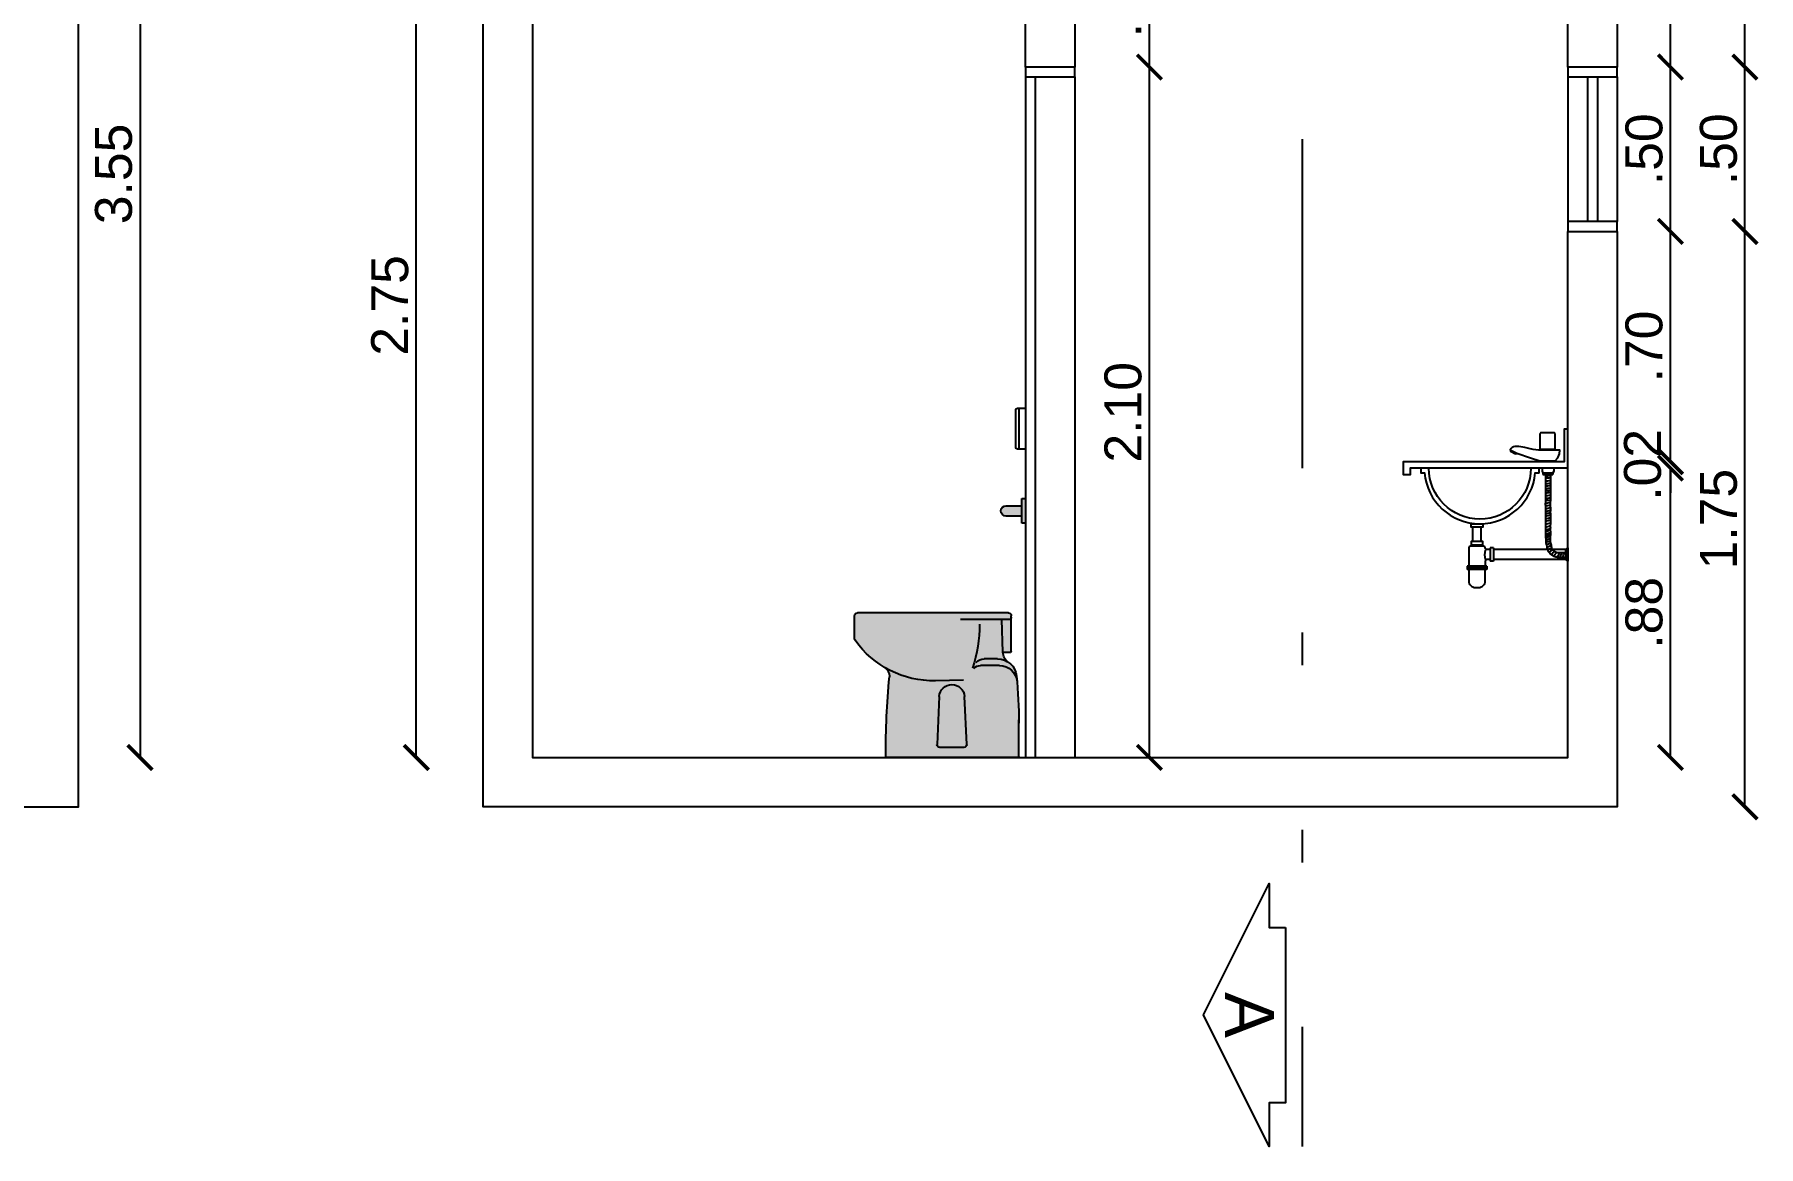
# Model space of a CAD drawing. Extents: x 3377 to 3790, y 1673 to 1846.
# Drawn here: x 3562.81 to 3568.05, y 1696.93 to 1700.31 of the extents above; entities that cross this region are included whole.
import ezdxf

# ---------------------------------------------------------------- set-up
doc = ezdxf.new("R2010")
doc.units = 0
doc.header["$LTSCALE"] = 2
doc.header["$PDMODE"] = 32
doc.linetypes.add('CONTINU', pattern=[0])
doc.linetypes.add('DIVIDE', pattern=[1.25, 0.5, -0.25, 0, -0.25, 0, -0.25])
for name, color, linetype in [('A-PARED', 4, 'Continuous'), ('AI-Equip san', 1, 'Continuous'), ('ARQ-COTAS', 250, 'Continuous'), ('Hach', 8, 'Continuous'), ('LCL-LINHACORTE', 3, 'DIVIDE')]:
    doc.layers.add(name, color=color, linetype=linetype)
doc.layers.add('AI-Hatch equip san', color=255, linetype='Continuous', lineweight=0)
doc.styles.add('Annotative', font='arial.ttf')
doc.styles.add('ROMANS', font='arial.ttf')
doc.dimstyles.new('1-75', dxfattribs={"dimscale": 0.75, "dimtxt": 0.15, "dimasz": 0.1, "dimexe": 0.05, "dimexo": 0.1, "dimgap": 0.03, "dimtad": 1, "dimzin": 5, "dimdsep": 46, "dimtxsty": 'ROMANS', "dimblk": 'ARCHTICK', "dimcen": 0, "dimse1": 1, "dimse2": 1, "dimclrd": 1, "dimclre": 256, "dimclrt": 2, "dimadec": 0, "dimazin": 0, "dimtfac": 1, "dimtofl": 0, "dimtmove": 2, "dimatfit": 3, "dimldrblk": 'ARCHTICK', "dimfxl": 0.04, "dimtolj": 1, "dimtzin": 1, "dimarcsym": 0})

# ---------------------------------------------------------------- blocks, each defined once
blk = doc.blocks.new('A$C59615442')
at = {"color": 1}
blk.add_line((0.15, 2.07), (0.15, 0), dxfattribs=at)
at = {"layer": 'A-PARED', "color": 2}
for points in [[(0, 2.1), (0, 2.07), (0.15, 2.07), (0.15, 2.1)], [(0, 2.07), (0, 0)], [(0.03, 2.07), (0.03, 0)]]:
    blk.add_lwpolyline(points, dxfattribs=at)
blk = doc.blocks.new('A$C2e56613c')
blk.add_blockref('A$C59615442', (0, 0))
blk = doc.blocks.new('BACIA CONVENCIONAL LINHA CONFORTO P51-LATERAL')
at = {"layer": 'AI-Hatch equip san', "ltscale": 3}
h = blk.add_hatch(color=256, dxfattribs=at)
h.paths.add_polyline_path([(0.495, 0.3565, 0.148019), (0.4966, 0.3613), (0.4966, 0.4313, 0.414272), (0.4879, 0.44), (0.0285, 0.4399, 0.414156), (0.0198, 0.4312), (0.0198, 0.4263, 0.413227), (0.0268, 0.4194), (0.0486, 0.4194), (0.045, 0.3203, -0.235697), (0.0282, 0.2895, -0.154852), (0.062, 0.3, 0.386916), (0.0035, 0.2474, 0.002522), (0.002, 0.2309, -0.391207), (0.0554, 0.2799), (0.1138, 0.2798, -0.000709), (0.1138, 0.2798), (0.0554, 0.2799, 0.391207), (0.002, 0.2309, 0.019175), (-0.0035, 0.1047), (-0.0035, 0.0035, 0.414183), (0, 0), (0.3983, 0, 0.413365), (0.4018, 0.0035, 0.024645), (0.3906, 0.2448, -0.290887), (0.4054, 0.274, -0.139522), (0.2507, 0.2333, 0.248556)])
h.paths.add_polyline_path([(0.239, 0.1855), (0.2457, 0.0393, -0.414218), (0.237, 0.0305), (0.1638, 0.0305, -0.414218), (0.155, 0.0393), (0.1618, 0.1855, -0.934151)], flags=16)
h.paths.add_polyline_path([(0.0486, 0.4194), (0.0268, 0.4194, -0.413227), (0.0198, 0.4263), (0.0198, 0.3227, 0.412596), (0.0233, 0.3193), (0.0449, 0.3193, 0.006701), (0.045, 0.3203)], flags=17)
blk.add_hatch(color=256, dxfattribs=at).paths.add_polyline_path([(0.155, 0.0393, 0.414218), (0.1638, 0.0305), (0.237, 0.0305, 0.414218), (0.2457, 0.0393), (0.239, 0.1855, 0.934151), (0.1618, 0.1855)])
at = {"linetype": 'CONTINU'}
for p, q in [((0.0198, 0.3228), (0.0198, 0.4312)), ((0.0285, 0.4399), (0.4879, 0.44)), ((0.4966, 0.3613), (0.4966, 0.4313)), ((0.0268, 0.4194), (0.1739, 0.4194)), ((0.045, 0.3203), (0.0486, 0.4194)), ((0.0233, 0.3193), (0.0449, 0.3193)), ((0.0554, 0.2799), (0.1138, 0.2798)), ((0.062, 0.3), (0.1021, 0.2998)), ((0.1648, 0.2351), (0.2507, 0.2333)), ((0.155, 0.0393), (0.1618, 0.1855)), ((0.239, 0.1855), (0.2457, 0.0393)), ((-0.0035, 0.0035), (-0.0035, 0.115)), ((0, 0), (0.3983, 0)), ((0.1638, 0.0305), (0.237, 0.0305))]:
    blk.add_line(p, q, dxfattribs=at)
for centre, radius, start, end in [((0.0285, 0.4312), 0.00872, 90.0113, 180), ((0.0268, 0.4263), 0.00698, 179.9977, 270), ((0.4879, 0.4313), 0.00872, 359.9999, 90.0113), ((0.5437, 0.4055), 0.4274, 180.0357, 198.2356), ((0.0233, 0.3228), 0.00349, 179.6833, 270), ((0.0058, 0.3217), 0.0393, 304.3832, 357.927), ((0.2566, 0.5255), 0.2922, 268.8362, 324.6695), ((0.4879, 0.3615), 0.00872, 324.6678, 358.3468), ((0.0553, 0.2265), 0.0534, 89.8365, 175.2991), ((0.0616, 0.2416), 0.0584, 89.6663, 174.2754), ((0.1019, 0.266), 0.0338, 43.7988, 89.6726), ((0.1137, 0.2536), 0.0262, 39.6668, 89.9178), ((0.4209, 0.2477), 0.0305, 118.8536, 185.362), ((1.6442, 0.0959), 1.6477, 174.7215, 179.6936), ((0.2004, 0.1829), 0.0387, 3.8998, 176.1002), ((-2.0505, 0.0105), 2.4523, 359.8368, 5.4855), ((0, 0.0035), 0.00349, 180.006, 270), ((0.1638, 0.0393), 0.00872, 179.9991, 270), ((0.237, 0.0393), 0.00872, 270, 0.0008), ((0.3983, 0.0035), 0.00349, 270.0051, 359.8389)]:
    blk.add_arc(centre, radius, start, end, dxfattribs=at)
blk = doc.blocks.new('VÁLVULA MONTANA LAT')
for p, q in [((0.0244, 0.0621), (0, 0.0621)), ((0, 0.0621), (0, -0.0621)), ((0.0194, -0.0621), (0.0194, 0.0621)), ((0.0294, -0.0571), (0.0294, 0.0571)), ((0, -0.0621), (0.0244, -0.0621))]:
    blk.add_line(p, q)
for centre, start, end in [((0.0244, 0.0571), 0, 90), ((0.0244, -0.0571), 270, 0)]:
    blk.add_arc(centre, 0.005, start, end)
blk = doc.blocks.new('BARRA DE APOIO LAVATÓRIO LATERAL')
at = {"layer": 'AI-Hatch equip san', "ltscale": 3}
h = blk.add_hatch(color=256, dxfattribs=at)
h.paths.add_polyline_path([(-0.0112, -0.0159), (-0.0112, 0.0159), (-0.0591, 0.0159, 1), (-0.0591, -0.0159)])
h.paths.add_polyline_path([(-0.0112, -0.037), (-0.0109, -0.0373), (0, -0.0373), (0, 0.0373), (-0.0109, 0.0373), (-0.0112, 0.0371)])
blk.add_lwpolyline([(-0.0112, -0.0159), (-0.0591, -0.0159, -1), (-0.0591, 0.0159), (-0.0112, 0.0159)], format="xyb")
for points in [[(-0.0112, 0.0371), (-0.0109, 0.0373)], [(-0.0112, -0.037), (-0.0112, 0.0371)], [(-0.0109, 0.0373), (0, 0.0373), (0, -0.0373), (-0.0109, -0.0373)], [(-0.0109, -0.0373), (-0.0112, -0.037)]]:
    blk.add_lwpolyline(points)
blk = doc.blocks.new('A$C5259d5ab')
at = {"color": 1}
for points in [[(0, 0.47), (0, 0.03)], [(0.15, 0.47), (0.15, 0.03)]]:
    blk.add_lwpolyline(points, dxfattribs=at)
at = {"layer": 'A-PARED', "color": 2}
for points in [[(0, 0.5), (0, 0.47), (0.15, 0.47), (0.15, 0.5)], [(0.06, 0.47), (0.06, 0.03)], [(0.09, 0.47), (0.09, 0.03)], [(0.15, 0), (0.15, 0.03), (0, 0.03), (0, 0)]]:
    blk.add_lwpolyline(points, dxfattribs=at)
blk = doc.blocks.new('_ARCHTICK')
at = {"color": 0, "linetype": 'ByBlock', "const_width": 0.15}
blk.add_lwpolyline([(-0.5, -0.5), (0.5, 0.5)], dxfattribs=at)
blk = doc.blocks.new('*D823')
at = {"layer": 'ARQ-COTAS', "color": 1, "lineweight": -2, "transparency": 16777216}
blk.add_line((3563.1268, 1701.6627), (3563.1268, 1698.1127), dxfattribs=at)
at = {"layer": 'Defpoints', "color": 0, "transparency": 16777216}
for p in [(3562.7894, 1701.6627), (3562.7894, 1698.1127), (3563.1268, 1698.1127)]:
    blk.add_point(p, dxfattribs=at)
at = {"layer": 'ARQ-COTAS', "color": 1, "lineweight": -2, "transparency": 16777216, "xscale": 0.07500000000000001, "yscale": 0.07500000000000001, "zscale": 0.07500000000000001}
for p, rotation in [((3563.1268, 1701.6627), 90), ((3563.1268, 1698.1127), 270)]:
    blk.add_blockref('_ARCHTICK', p, dxfattribs=dict(at, rotation=rotation))
at = {"layer": 'ARQ-COTAS', "color": 2, "transparency": 16777216, "insert": (3563.0468, 1699.8877), "char_height": 0.1125, "attachment_point": 5, "rotation": 90, "style": 'ROMANS'}
blk.add_mtext('\\A1;3.55', dxfattribs=at)
blk = doc.blocks.new('*D824')
at = {"layer": 'ARQ-COTAS', "color": 1, "lineweight": -2, "transparency": 16777216}
blk.add_line((3567.7839, 1698.1127), (3567.7839, 1698.9927), dxfattribs=at)
at = {"layer": 'Defpoints', "color": 0, "transparency": 16777216}
for p in [(3567.4715, 1698.9927), (3567.7839, 1698.9927), (3567.4715, 1698.1127)]:
    blk.add_point(p, dxfattribs=at)
at = {"layer": 'ARQ-COTAS', "color": 1, "lineweight": -2, "transparency": 16777216, "xscale": 0.07500000000000001, "yscale": 0.07500000000000001, "zscale": 0.07500000000000001}
for p, rotation in [((3567.7839, 1698.9927), 90), ((3567.7839, 1698.1127), 270)]:
    blk.add_blockref('_ARCHTICK', p, dxfattribs=dict(at, rotation=rotation))
at = {"layer": 'ARQ-COTAS', "color": 2, "transparency": 16777216, "insert": (3567.7039, 1698.5527), "char_height": 0.1125, "attachment_point": 5, "rotation": 90, "style": 'ROMANS'}
blk.add_mtext('\\A1;.88', dxfattribs=at)
blk = doc.blocks.new('*D825')
at = {"layer": 'ARQ-COTAS', "color": 1, "lineweight": -2, "transparency": 16777216}
for p, q in [((3567.7839, 1699.0127), (3567.7839, 1699.0877)), ((3567.7839, 1698.9927), (3567.7839, 1698.9177))]:
    blk.add_line(p, q, dxfattribs=at)
at = {"layer": 'Defpoints', "color": 0, "transparency": 16777216}
for p in [(3567.4615, 1699.0127), (3567.4715, 1698.9927), (3567.7839, 1699.0127)]:
    blk.add_point(p, dxfattribs=at)
at = {"layer": 'ARQ-COTAS', "color": 1, "lineweight": -2, "transparency": 16777216, "xscale": 0.07500000000000001, "yscale": 0.07500000000000001, "zscale": 0.07500000000000001}
for p, rotation in [((3567.7839, 1699.0127), 270), ((3567.7839, 1698.9927), 90)]:
    blk.add_blockref('_ARCHTICK', p, dxfattribs=dict(at, rotation=rotation))
at = {"layer": 'ARQ-COTAS', "color": 2, "transparency": 16777216, "insert": (3567.6995, 1699.0027), "char_height": 0.1125, "attachment_point": 5, "rotation": 90, "style": 'ROMANS'}
blk.add_mtext('\\A1;.02', dxfattribs=at)
blk = doc.blocks.new('*D826')
at = {"layer": 'ARQ-COTAS', "color": 1, "lineweight": -2, "transparency": 16777216}
blk.add_line((3567.7839, 1699.0127), (3567.7839, 1699.7127), dxfattribs=at)
at = {"layer": 'Defpoints', "color": 0, "transparency": 16777216}
for p in [(3567.6215, 1699.7127), (3567.7839, 1699.7127), (3567.4615, 1699.0127)]:
    blk.add_point(p, dxfattribs=at)
at = {"layer": 'ARQ-COTAS', "color": 1, "lineweight": -2, "transparency": 16777216, "xscale": 0.07500000000000001, "yscale": 0.07500000000000001, "zscale": 0.07500000000000001}
for p, rotation in [((3567.7839, 1699.7127), 90), ((3567.7839, 1699.0127), 270)]:
    blk.add_blockref('_ARCHTICK', p, dxfattribs=dict(at, rotation=rotation))
at = {"layer": 'ARQ-COTAS', "color": 2, "transparency": 16777216, "insert": (3567.7039, 1699.3627), "char_height": 0.1125, "attachment_point": 5, "rotation": 90, "style": 'ROMANS'}
blk.add_mtext('\\A1;.70', dxfattribs=at)
blk = doc.blocks.new('*D827')
at = {"layer": 'ARQ-COTAS', "color": 1, "lineweight": -2, "transparency": 16777216}
blk.add_line((3567.7839, 1699.7127), (3567.7839, 1700.2127), dxfattribs=at)
at = {"layer": 'Defpoints', "color": 0, "transparency": 16777216}
for p in [(3567.6215, 1700.2127), (3567.7839, 1700.2127), (3567.6215, 1699.7127)]:
    blk.add_point(p, dxfattribs=at)
at = {"layer": 'ARQ-COTAS', "color": 1, "lineweight": -2, "transparency": 16777216, "xscale": 0.07500000000000001, "yscale": 0.07500000000000001, "zscale": 0.07500000000000001}
for p, rotation in [((3567.7839, 1700.2127), 90), ((3567.7839, 1699.7127), 270)]:
    blk.add_blockref('_ARCHTICK', p, dxfattribs=dict(at, rotation=rotation))
at = {"layer": 'ARQ-COTAS', "color": 2, "transparency": 16777216, "insert": (3567.7039, 1699.9627), "char_height": 0.1125, "attachment_point": 5, "rotation": 90, "style": 'ROMANS'}
blk.add_mtext('\\A1;.50', dxfattribs=at)
blk = doc.blocks.new('*D828')
at = {"layer": 'ARQ-COTAS', "color": 1, "lineweight": -2, "transparency": 16777216}
blk.add_line((3567.7839, 1700.2127), (3567.7839, 1700.8627), dxfattribs=at)
at = {"layer": 'Defpoints', "color": 0, "transparency": 16777216}
for p in [(3567.4715, 1700.8627), (3567.7839, 1700.8627), (3567.6215, 1700.2127)]:
    blk.add_point(p, dxfattribs=at)
at = {"layer": 'ARQ-COTAS', "color": 1, "lineweight": -2, "transparency": 16777216, "xscale": 0.07500000000000001, "yscale": 0.07500000000000001, "zscale": 0.07500000000000001}
for p, rotation in [((3567.7839, 1700.8627), 90), ((3567.7839, 1700.2127), 270)]:
    blk.add_blockref('_ARCHTICK', p, dxfattribs=dict(at, rotation=rotation))
at = {"layer": 'ARQ-COTAS', "color": 2, "transparency": 16777216, "insert": (3567.7039, 1700.5377), "char_height": 0.1125, "attachment_point": 5, "rotation": 90, "style": 'ROMANS'}
blk.add_mtext('\\A1;.65', dxfattribs=at)
blk = doc.blocks.new('*D831')
at = {"layer": 'ARQ-COTAS', "color": 1, "lineweight": -2, "transparency": 16777216}
blk.add_line((3568.0104, 1697.9627), (3568.0104, 1699.7127), dxfattribs=at)
at = {"layer": 'Defpoints', "color": 0, "transparency": 16777216}
for p in [(3567.6215, 1699.7127), (3568.0104, 1699.7127), (3567.6215, 1697.9627)]:
    blk.add_point(p, dxfattribs=at)
at = {"layer": 'ARQ-COTAS', "color": 1, "lineweight": -2, "transparency": 16777216, "xscale": 0.07500000000000001, "yscale": 0.07500000000000001, "zscale": 0.07500000000000001}
for p, rotation in [((3568.0104, 1699.7127), 90), ((3568.0104, 1697.9627), 270)]:
    blk.add_blockref('_ARCHTICK', p, dxfattribs=dict(at, rotation=rotation))
at = {"layer": 'ARQ-COTAS', "color": 2, "transparency": 16777216, "insert": (3567.9304, 1698.8377), "char_height": 0.1125, "attachment_point": 5, "rotation": 90, "style": 'ROMANS'}
blk.add_mtext('\\A1;1.75', dxfattribs=at)
blk = doc.blocks.new('*D832')
at = {"layer": 'ARQ-COTAS', "color": 1, "lineweight": -2, "transparency": 16777216}
blk.add_line((3568.0104, 1699.7127), (3568.0104, 1700.2127), dxfattribs=at)
at = {"layer": 'Defpoints', "color": 0, "transparency": 16777216}
for p in [(3567.6215, 1700.2127), (3568.0104, 1700.2127), (3567.6215, 1699.7127)]:
    blk.add_point(p, dxfattribs=at)
at = {"layer": 'ARQ-COTAS', "color": 1, "lineweight": -2, "transparency": 16777216, "xscale": 0.07500000000000001, "yscale": 0.07500000000000001, "zscale": 0.07500000000000001}
for p, rotation in [((3568.0104, 1700.2127), 90), ((3568.0104, 1699.7127), 270)]:
    blk.add_blockref('_ARCHTICK', p, dxfattribs=dict(at, rotation=rotation))
at = {"layer": 'ARQ-COTAS', "color": 2, "transparency": 16777216, "insert": (3567.9304, 1699.9627), "char_height": 0.1125, "attachment_point": 5, "rotation": 90, "style": 'ROMANS'}
blk.add_mtext('\\A1;.50', dxfattribs=at)
blk = doc.blocks.new('*D833')
at = {"layer": 'ARQ-COTAS', "color": 1, "lineweight": -2, "transparency": 16777216}
blk.add_line((3568.0104, 1700.2127), (3568.0104, 1701.6627), dxfattribs=at)
at = {"layer": 'Defpoints', "color": 0, "transparency": 16777216}
for p in [(3567.6215, 1701.6627), (3568.0104, 1701.6627), (3567.6215, 1700.2127)]:
    blk.add_point(p, dxfattribs=at)
at = {"layer": 'ARQ-COTAS', "color": 1, "lineweight": -2, "transparency": 16777216, "xscale": 0.07500000000000001, "yscale": 0.07500000000000001, "zscale": 0.07500000000000001}
for p, rotation in [((3568.0104, 1701.6627), 90), ((3568.0104, 1700.2127), 270)]:
    blk.add_blockref('_ARCHTICK', p, dxfattribs=dict(at, rotation=rotation))
at = {"layer": 'ARQ-COTAS', "color": 2, "transparency": 16777216, "insert": (3567.9304, 1700.9377), "char_height": 0.1125, "attachment_point": 5, "rotation": 90, "style": 'ROMANS'}
blk.add_mtext('\\A1;1.45', dxfattribs=at)
blk = doc.blocks.new('*D834')
at = {"layer": 'ARQ-COTAS', "color": 1, "lineweight": -2, "transparency": 16777216}
blk.add_line((3566.1984, 1698.1127), (3566.1984, 1700.2127), dxfattribs=at)
at = {"layer": 'Defpoints', "color": 0, "transparency": 16777216}
for p in [(3565.9712, 1700.2127), (3566.1984, 1700.2127), (3565.9712, 1698.1127)]:
    blk.add_point(p, dxfattribs=at)
at = {"layer": 'ARQ-COTAS', "color": 1, "lineweight": -2, "transparency": 16777216, "xscale": 0.07500000000000001, "yscale": 0.07500000000000001, "zscale": 0.07500000000000001}
for p, rotation in [((3566.1984, 1700.2127), 90), ((3566.1984, 1698.1127), 270)]:
    blk.add_blockref('_ARCHTICK', p, dxfattribs=dict(at, rotation=rotation))
at = {"layer": 'ARQ-COTAS', "color": 2, "transparency": 16777216, "insert": (3566.1185, 1699.1627), "char_height": 0.1125, "attachment_point": 5, "rotation": 90, "style": 'ROMANS'}
blk.add_mtext('\\A1;2.10', dxfattribs=at)
blk = doc.blocks.new('*D835')
at = {"layer": 'ARQ-COTAS', "color": 1, "lineweight": -2, "transparency": 16777216}
blk.add_line((3566.1984, 1700.2127), (3566.1984, 1700.6127), dxfattribs=at)
at = {"layer": 'Defpoints', "color": 0, "transparency": 16777216}
for p in [(3566.1984, 1700.6127), (3566.1984, 1700.6127), (3565.9712, 1700.2127)]:
    blk.add_point(p, dxfattribs=at)
at = {"layer": 'ARQ-COTAS', "color": 1, "lineweight": -2, "transparency": 16777216, "xscale": 0.07500000000000001, "yscale": 0.07500000000000001, "zscale": 0.07500000000000001}
for p, rotation in [((3566.1984, 1700.6127), 90), ((3566.1984, 1700.2127), 270)]:
    blk.add_blockref('_ARCHTICK', p, dxfattribs=dict(at, rotation=rotation))
at = {"layer": 'ARQ-COTAS', "color": 2, "transparency": 16777216, "insert": (3566.1185, 1700.4127), "char_height": 0.1125, "attachment_point": 5, "rotation": 90, "style": 'ROMANS'}
blk.add_mtext('\\A1;.40', dxfattribs=at)
blk = doc.blocks.new('*D839')
at = {"layer": 'ARQ-COTAS', "color": 1, "lineweight": -2, "transparency": 16777216}
blk.add_line((3563.9673, 1698.1127), (3563.9673, 1700.8627), dxfattribs=at)
at = {"layer": 'Defpoints', "color": 0, "transparency": 16777216}
for p in [(3563.9673, 1700.8627), (3564.3213, 1700.8627), (3564.3213, 1698.1127)]:
    blk.add_point(p, dxfattribs=at)
at = {"layer": 'ARQ-COTAS', "color": 1, "lineweight": -2, "transparency": 16777216, "xscale": 0.07500000000000001, "yscale": 0.07500000000000001, "zscale": 0.07500000000000001}
for p, rotation in [((3563.9673, 1700.8627), 90), ((3563.9673, 1698.1127), 270)]:
    blk.add_blockref('_ARCHTICK', p, dxfattribs=dict(at, rotation=rotation))
at = {"layer": 'ARQ-COTAS', "color": 2, "transparency": 16777216, "insert": (3563.8873, 1699.4877), "char_height": 0.1125, "attachment_point": 5, "rotation": 90, "style": 'ROMANS'}
blk.add_mtext('\\A1;2.75', dxfattribs=at)

msp = doc.modelspace()

# ---------------------------------------------------------------- linework, layer by layer
at = {"layer": 'A-PARED'}
msp.add_lwpolyline([(3555.4894, 1698.1127), (3553.5394, 1698.1127), (3553.5394, 1697.9627), (3562.9394, 1697.9627), (3562.9394, 1701.6627), (3562.7894, 1701.6627), (3562.7894, 1701.0127), (3553.6894, 1701.0127), (3553.6894, 1701.6627), (3553.5394, 1701.6627), (3553.5394, 1700.2127), (3553.6894, 1700.2127), (3553.6894, 1700.8627), (3555.4894, 1700.8627)], dxfattribs=at)
msp.add_lwpolyline([(3567.6215, 1699.7127), (3567.6215, 1697.9627), (3564.1714, 1697.9627), (3564.1714, 1701.6627), (3564.3213, 1701.6627), (3564.3213, 1701.0127), (3564.8213, 1701.0127), (3564.8213, 1701.1127), (3564.9213, 1701.1127), (3564.9213, 1701.0127), (3567.4715, 1701.0127), (3567.4715, 1701.6627), (3567.6215, 1701.6627), (3567.6215, 1700.2127), (3567.4715, 1700.2127), (3567.4715, 1700.8627), (3565.9712, 1700.8627), (3565.9712, 1700.2127), (3565.8214, 1700.2127), (3565.8214, 1700.8627), (3564.3213, 1700.8627), (3564.3213, 1698.1127), (3567.4715, 1698.1127), (3567.4715, 1699.7127)], close=True, dxfattribs=at)
at = {"layer": 'Hach'}
for p, q in [((3567.3878, 1699.0497), (3567.3878, 1699.0983)), ((3567.4313, 1699.1002), (3567.3903, 1699.1002)), ((3567.4328, 1699.0497), (3567.4328, 1699.0983)), ((3567.3159, 1699.0368), (3567.2968, 1699.0465)), ((3567.2968, 1699.0465), (3567.297, 1699.043)), ((3567.3124, 1699.0352), (3567.297, 1699.043)), ((3567.3159, 1699.0368), (3567.3124, 1699.0352)), ((3567.4328, 1699.0497), (3567.3878, 1699.0497)), ((3567.3908, 1699.0497), (3567.3908, 1699.0477)), ((3567.4298, 1699.0497), (3567.4298, 1699.0477)), ((3567.393, 1699.0127), (3567.393, 1699.0147)), ((3567.3932, 1698.9927), (3567.3932, 1698.9837)), ((3567.3932, 1698.9837), (3567.3956, 1698.9787)), ((3567.3956, 1698.9787), (3567.3956, 1698.9737)), ((3567.3956, 1698.9787), (3567.4264, 1698.9787)), ((3567.4288, 1698.9837), (3567.4264, 1698.9787)), ((3567.4264, 1698.9787), (3567.4264, 1698.9737)), ((3567.4288, 1698.9927), (3567.4288, 1698.9837)), ((3567.4296, 1699.0127), (3567.4296, 1699.0147)), ((3567.3956, 1698.9737), (3567.4264, 1698.9737)), ((3567.1827, 1698.77), (3567.1827, 1698.8137)), ((3567.2077, 1698.77), (3567.2077, 1698.8137)), ((3567.1802, 1698.76), (3567.1802, 1698.755)), ((3567.2103, 1698.76), (3567.2103, 1698.755)), ((3567.2353, 1698.7149), (3567.2253, 1698.7149)), ((3567.2353, 1698.7499), (3567.2353, 1698.7099)), ((3567.2453, 1698.7499), (3567.2353, 1698.7499)), ((3567.2453, 1698.7499), (3567.2453, 1698.7099)), ((3567.4643, 1698.7449), (3567.2453, 1698.7449)), ((3567.4643, 1698.7149), (3567.2453, 1698.7149)), ((3567.4643, 1698.7445), (3567.4715, 1698.7499)), ((3567.4643, 1698.7445), (3567.4643, 1698.7153)), ((3567.4643, 1698.7153), (3567.4715, 1698.7098)), ((3567.4715, 1698.7499), (3567.4715, 1698.7098)), ((3567.2253, 1698.6949), (3567.1652, 1698.6949)), ((3567.1652, 1698.6949), (3567.1652, 1698.6849)), ((3567.2253, 1698.6899), (3567.1652, 1698.6899)), ((3567.2253, 1698.6849), (3567.1652, 1698.6849)), ((3567.2203, 1698.7099), (3567.2203, 1698.6949)), ((3567.2253, 1698.6949), (3567.2253, 1698.6849)), ((3567.2453, 1698.7099), (3567.2353, 1698.7099))]:
    msp.add_line(p, q, dxfattribs=at)
for points in [[(3567.4715, 1698.9927), (3566.9915, 1698.9927), (3566.9915, 1698.9727), (3566.9715, 1698.9727), (3566.9715, 1699.0127), (3567.4615, 1699.0127), (3567.4615, 1699.1127), (3567.4715, 1699.1127)], [(3567.4031, 1698.9737), (3567.4032, 1698.9732), (3567.4033, 1698.972), (3567.4034, 1698.9709), (3567.4035, 1698.8963), (3567.4035, 1698.8952), (3567.4035, 1698.8943), (3567.4034, 1698.8934), (3567.4034, 1698.8925), (3567.4033, 1698.8916), (3567.4033, 1698.8908), (3567.4033, 1698.89), (3567.4032, 1698.8892), (3567.4032, 1698.8883), (3567.4032, 1698.8874), (3567.4031, 1698.8864), (3567.4031, 1698.8855), (3567.4031, 1698.8845), (3567.4031, 1698.8835), (3567.4031, 1698.8824), (3567.4031, 1698.8814), (3567.4031, 1698.8803), (3567.4032, 1698.8792), (3567.4032, 1698.8782), (3567.4032, 1698.8771), (3567.4033, 1698.876), (3567.4033, 1698.875), (3567.4034, 1698.8739), (3567.4035, 1698.8728), (3567.4035, 1698.8717), (3567.4036, 1698.8707), (3567.4037, 1698.8695), (3567.4037, 1698.8684), (3567.4037, 1698.8673), (3567.4037, 1698.8661), (3567.4036, 1698.865), (3567.4036, 1698.8639), (3567.4035, 1698.8629), (3567.4034, 1698.862), (3567.4033, 1698.8611), (3567.4032, 1698.8602), (3567.4032, 1698.8594), (3567.4032, 1698.8587), (3567.4032, 1698.8579), (3567.4032, 1698.857), (3567.4033, 1698.8562), (3567.4034, 1698.8552), (3567.4035, 1698.8543), (3567.4036, 1698.8533), (3567.4037, 1698.8523), (3567.4038, 1698.8513), (3567.4039, 1698.8504), (3567.4039, 1698.8494), (3567.404, 1698.8485), (3567.404, 1698.8475), (3567.404, 1698.8466), (3567.404, 1698.8457), (3567.404, 1698.8447), (3567.4039, 1698.8437), (3567.4039, 1698.8427), (3567.4039, 1698.8417), (3567.4038, 1698.8406), (3567.4038, 1698.8396), (3567.4037, 1698.8385), (3567.4037, 1698.8375), (3567.4037, 1698.8366), (3567.4037, 1698.8357), (3567.4037, 1698.8348), (3567.4037, 1698.834), (3567.4037, 1698.8331), (3567.4038, 1698.8323), (3567.4038, 1698.8313), (3567.4038, 1698.8304), (3567.4038, 1698.8293), (3567.4038, 1698.8282), (3567.4037, 1698.827), (3567.4037, 1698.8257), (3567.4036, 1698.8245), (3567.4035, 1698.8232), (3567.4034, 1698.822), (3567.4034, 1698.8207), (3567.4033, 1698.8196), (3567.4033, 1698.8185), (3567.4032, 1698.8175), (3567.4032, 1698.8165), (3567.4033, 1698.8156), (3567.4033, 1698.8147), (3567.4033, 1698.8137), (3567.4033, 1698.8128), (3567.4033, 1698.8118), (3567.4034, 1698.8108), (3567.4033, 1698.8098), (3567.4033, 1698.8088), (3567.4033, 1698.8078), (3567.4033, 1698.8069), (3567.4033, 1698.806), (3567.4032, 1698.8051), (3567.4032, 1698.8042), (3567.4033, 1698.8034), (3567.4033, 1698.8025), (3567.4034, 1698.8016), (3567.4034, 1698.8007), (3567.4035, 1698.7997), (3567.4036, 1698.7987), (3567.4036, 1698.7976), (3567.4037, 1698.7965), (3567.4037, 1698.7953), (3567.4037, 1698.7941), (3567.4036, 1698.793), (3567.4036, 1698.7919), (3567.4035, 1698.7909), (3567.4035, 1698.7899), (3567.4035, 1698.7889), (3567.4035, 1698.788), (3567.4035, 1698.7871), (3567.4035, 1698.7861), (3567.4036, 1698.7851), (3567.4037, 1698.7841), (3567.4038, 1698.7829), (3567.404, 1698.7818), (3567.4041, 1698.7806), (3567.4042, 1698.7794), (3567.4042, 1698.7782), (3567.4042, 1698.7776)], [(3567.418, 1698.9737), (3567.4182, 1698.9724), (3567.4183, 1698.9716), (3567.4184, 1698.9709), (3567.4185, 1698.8967), (3567.4185, 1698.896), (3567.4185, 1698.8954), (3567.4185, 1698.8948), (3567.4185, 1698.8941), (3567.4184, 1698.8934), (3567.4184, 1698.8926), (3567.4183, 1698.8918), (3567.4183, 1698.8909), (3567.4182, 1698.8899), (3567.4182, 1698.889), (3567.4182, 1698.8879), (3567.4181, 1698.8869), (3567.4181, 1698.8859), (3567.4181, 1698.8848), (3567.4181, 1698.8837), (3567.4181, 1698.8825), (3567.4181, 1698.8814), (3567.4182, 1698.8802), (3567.4182, 1698.879), (3567.4182, 1698.8779), (3567.4183, 1698.8767), (3567.4183, 1698.8755), (3567.4184, 1698.8744), (3567.4184, 1698.8732), (3567.4185, 1698.8721), (3567.4186, 1698.8711), (3567.4186, 1698.8701), (3567.4187, 1698.8692), (3567.4187, 1698.8683), (3567.4187, 1698.8675), (3567.4187, 1698.8668), (3567.4187, 1698.866), (3567.4186, 1698.8652), (3567.4185, 1698.8643), (3567.4184, 1698.8634), (3567.4184, 1698.8624), (3567.4183, 1698.8613), (3567.4182, 1698.8601), (3567.4182, 1698.8589), (3567.4182, 1698.8576), (3567.4183, 1698.8564), (3567.4184, 1698.8552), (3567.4185, 1698.8541), (3567.4186, 1698.853), (3567.4187, 1698.852), (3567.4188, 1698.8511), (3567.4189, 1698.8503), (3567.4189, 1698.8496), (3567.419, 1698.8489), (3567.419, 1698.8482), (3567.419, 1698.8475), (3567.419, 1698.8468), (3567.419, 1698.8461), (3567.419, 1698.8453), (3567.419, 1698.8444), (3567.4189, 1698.8434), (3567.4189, 1698.8424), (3567.4188, 1698.8414), (3567.4188, 1698.8403), (3567.4188, 1698.8392), (3567.4187, 1698.838), (3567.4187, 1698.8369), (3567.4187, 1698.8358), (3567.4187, 1698.8348), (3567.4187, 1698.8338), (3567.4188, 1698.8329), (3567.4188, 1698.8321), (3567.4188, 1698.8313), (3567.4188, 1698.8305), (3567.4188, 1698.8296), (3567.4188, 1698.8288), (3567.4187, 1698.8278), (3567.4187, 1698.8267), (3567.4186, 1698.8255), (3567.4185, 1698.8242), (3567.4185, 1698.823), (3567.4184, 1698.8217), (3567.4183, 1698.8204), (3567.4183, 1698.8191), (3567.4183, 1698.8178), (3567.4183, 1698.8167), (3567.4183, 1698.8156), (3567.4183, 1698.8145), (3567.4183, 1698.8136), (3567.4183, 1698.8127), (3567.4184, 1698.8118), (3567.4184, 1698.811), (3567.4184, 1698.8102), (3567.4183, 1698.8093), (3567.4183, 1698.8084), (3567.4183, 1698.8074), (3567.4183, 1698.8064), (3567.4183, 1698.8053), (3567.4183, 1698.8042), (3567.4183, 1698.8031), (3567.4183, 1698.802), (3567.4184, 1698.8009), (3567.4185, 1698.7999), (3567.4185, 1698.7989), (3567.4186, 1698.798), (3567.4187, 1698.7971), (3567.4187, 1698.7963), (3567.4187, 1698.7955), (3567.4187, 1698.7947), (3567.4187, 1698.7938), (3567.4186, 1698.7928), (3567.4186, 1698.7917), (3567.4185, 1698.7906), (3567.4185, 1698.7894), (3567.4185, 1698.7881), (3567.4185, 1698.7876), (3567.4183, 1698.7864), (3567.4183, 1698.7851)], [(3567.4035, 1698.7798), (3567.4044, 1698.7776), (3567.4042, 1698.7749), (3567.4042, 1698.7734), (3567.4042, 1698.7716), (3567.4042, 1698.7696), (3567.4044, 1698.7674), (3567.4048, 1698.7651), (3567.4052, 1698.7628), (3567.4058, 1698.7607), (3567.4064, 1698.7589), (3567.4069, 1698.7575), (3567.4074, 1698.756), (3567.4074, 1698.7543), (3567.4077, 1698.7516), (3567.4083, 1698.7483), (3567.4095, 1698.7448), (3567.411, 1698.7418), (3567.4126, 1698.7393), (3567.4141, 1698.7372), (3567.4157, 1698.7353), (3567.4173, 1698.7336), (3567.419, 1698.732), (3567.4208, 1698.7304), (3567.4226, 1698.729), (3567.4247, 1698.7276), (3567.427, 1698.7263), (3567.4294, 1698.7251), (3567.432, 1698.7241), (3567.4346, 1698.7233), (3567.4372, 1698.7227), (3567.4398, 1698.7223), (3567.4422, 1698.7221), (3567.4446, 1698.722), (3567.4644, 1698.7219)], [(3567.4183, 1698.7859), (3567.4183, 1698.7857), (3567.4183, 1698.7853), (3567.4183, 1698.7847), (3567.4183, 1698.7845), (3567.4183, 1698.7843), (3567.4183, 1698.7841), (3567.4183, 1698.7839), (3567.4183, 1698.7837), (3567.4183, 1698.7835), (3567.4183, 1698.7833), (3567.4183, 1698.7831), (3567.4183, 1698.7829), (3567.4183, 1698.7827), (3567.4183, 1698.7825), (3567.4183, 1698.7823), (3567.4183, 1698.7821), (3567.4183, 1698.7819), (3567.4183, 1698.7817), (3567.4183, 1698.7815), (3567.4183, 1698.7813), (3567.4183, 1698.7811), (3567.4183, 1698.7809), (3567.4182, 1698.7807), (3567.4182, 1698.7805), (3567.4182, 1698.7803), (3567.4182, 1698.7801), (3567.4182, 1698.7799), (3567.4182, 1698.7798), (3567.4182, 1698.7796), (3567.4182, 1698.7794), (3567.4182, 1698.7792), (3567.4182, 1698.779), (3567.4182, 1698.7788), (3567.4182, 1698.7786), (3567.4182, 1698.7784), (3567.4181, 1698.7783), (3567.4181, 1698.7781), (3567.4181, 1698.7779), (3567.4181, 1698.7777), (3567.4181, 1698.7775), (3567.4181, 1698.7774), (3567.4181, 1698.7772), (3567.4181, 1698.777), (3567.4181, 1698.7768), (3567.4181, 1698.7767), (3567.4181, 1698.7765), (3567.4181, 1698.7763), (3567.418, 1698.7762), (3567.418, 1698.776), (3567.418, 1698.7758), (3567.418, 1698.7757), (3567.418, 1698.7755), (3567.418, 1698.7754), (3567.418, 1698.7752), (3567.418, 1698.775), (3567.418, 1698.7749), (3567.418, 1698.7747), (3567.418, 1698.7745), (3567.418, 1698.7744), (3567.418, 1698.7742), (3567.4179, 1698.7741), (3567.4179, 1698.7739), (3567.4179, 1698.7737), (3567.4179, 1698.7736), (3567.4179, 1698.7734), (3567.4179, 1698.7733), (3567.4179, 1698.7731), (3567.4179, 1698.7729), (3567.4179, 1698.7728), (3567.4179, 1698.7726), (3567.4179, 1698.7724), (3567.4179, 1698.7723), (3567.4179, 1698.7721), (3567.4179, 1698.7719), (3567.4179, 1698.7718), (3567.4179, 1698.7716), (3567.4179, 1698.7714), (3567.4179, 1698.7713), (3567.4179, 1698.7711), (3567.4179, 1698.7709), (3567.4179, 1698.7707), (3567.418, 1698.7706), (3567.418, 1698.7704), (3567.418, 1698.7702), (3567.418, 1698.77), (3567.418, 1698.7699), (3567.418, 1698.7697), (3567.418, 1698.7695), (3567.4181, 1698.7693), (3567.4181, 1698.7691), (3567.4181, 1698.769), (3567.4181, 1698.7688), (3567.4181, 1698.7686), (3567.4182, 1698.7684), (3567.4182, 1698.7682), (3567.4182, 1698.768), (3567.4182, 1698.7679), (3567.4183, 1698.7677), (3567.4183, 1698.7675), (3567.4183, 1698.7673), (3567.4184, 1698.7671), (3567.4184, 1698.7669), (3567.4185, 1698.7667), (3567.4185, 1698.7666), (3567.4185, 1698.7664), (3567.4186, 1698.7662), (3567.4186, 1698.766), (3567.4187, 1698.7658), (3567.4187, 1698.7656), (3567.4188, 1698.7655), (3567.4188, 1698.7653), (3567.4189, 1698.7651), (3567.4189, 1698.7649), (3567.419, 1698.7648), (3567.419, 1698.7646), (3567.4191, 1698.7644), (3567.4191, 1698.7642), (3567.4192, 1698.7641), (3567.4192, 1698.7639), (3567.4193, 1698.7637), (3567.4193, 1698.7636), (3567.4194, 1698.7634), (3567.4194, 1698.7633), (3567.4195, 1698.7631), (3567.4195, 1698.7629), (3567.4196, 1698.7628), (3567.4196, 1698.7626), (3567.4197, 1698.7625), (3567.4197, 1698.7623), (3567.4198, 1698.7622), (3567.4199, 1698.762), (3567.4199, 1698.7619), (3567.42, 1698.7618), (3567.42, 1698.7616), (3567.4201, 1698.7615), (3567.4201, 1698.7613), (3567.4201, 1698.7612), (3567.4202, 1698.7611), (3567.4202, 1698.7609), (3567.4203, 1698.7608), (3567.4203, 1698.7607), (3567.4204, 1698.7605), (3567.4204, 1698.7604), (3567.4205, 1698.7603), (3567.4205, 1698.7602), (3567.4206, 1698.76), (3567.4206, 1698.7599), (3567.4206, 1698.7598), (3567.4207, 1698.7597), (3567.4207, 1698.7596), (3567.4207, 1698.7595), (3567.4208, 1698.7594), (3567.4208, 1698.7593), (3567.4208, 1698.7592), (3567.4209, 1698.7591), (3567.4209, 1698.759), (3567.4209, 1698.7589), (3567.4209, 1698.7588), (3567.421, 1698.7587), (3567.421, 1698.7586), (3567.421, 1698.7586), (3567.421, 1698.7585), (3567.421, 1698.7584), (3567.4211, 1698.7583), (3567.4211, 1698.7582), (3567.4211, 1698.7581), (3567.4211, 1698.758), (3567.4211, 1698.7579), (3567.4212, 1698.7578), (3567.4218, 1698.7504), (3567.4235, 1698.7477), (3567.4236, 1698.7475), (3567.4238, 1698.7473), (3567.4239, 1698.7471), (3567.424, 1698.747), (3567.4241, 1698.7468), (3567.4242, 1698.7466), (3567.4243, 1698.7465), (3567.4245, 1698.7463), (3567.4246, 1698.7461), (3567.4247, 1698.746), (3567.4248, 1698.7458), (3567.425, 1698.7456), (3567.4251, 1698.7455), (3567.4252, 1698.7453), (3567.4253, 1698.7452), (3567.4255, 1698.745), (3567.4256, 1698.7449), (3567.4257, 1698.7447), (3567.4259, 1698.7446), (3567.426, 1698.7444), (3567.4261, 1698.7443), (3567.4263, 1698.7441), (3567.4264, 1698.744), (3567.427, 1698.7433), (3567.4277, 1698.7427), (3567.4278, 1698.7426), (3567.428, 1698.7424), (3567.4281, 1698.7423), (3567.4283, 1698.7422), (3567.4284, 1698.742), (3567.4286, 1698.7419), (3567.4287, 1698.7418), (3567.4289, 1698.7416), (3567.429, 1698.7415), (3567.4292, 1698.7414), (3567.4293, 1698.7412), (3567.4295, 1698.7411), (3567.4296, 1698.741), (3567.4298, 1698.7409), (3567.4299, 1698.7407), (3567.4301, 1698.7406), (3567.4302, 1698.7405), (3567.4304, 1698.7404), (3567.4306, 1698.7403), (3567.4307, 1698.7401), (3567.4309, 1698.74), (3567.4311, 1698.7399), (3567.4312, 1698.7398), (3567.4314, 1698.7397), (3567.4316, 1698.7396), (3567.4317, 1698.7395), (3567.4319, 1698.7394), (3567.4321, 1698.7392), (3567.4322, 1698.7391), (3567.4324, 1698.739), (3567.4326, 1698.7389), (3567.4328, 1698.7388), (3567.4329, 1698.7387), (3567.4331, 1698.7386), (3567.4333, 1698.7385), (3567.4335, 1698.7384), (3567.4337, 1698.7383), (3567.4339, 1698.7382), (3567.434, 1698.7381), (3567.4342, 1698.738), (3567.4344, 1698.738), (3567.4346, 1698.7379), (3567.4348, 1698.7378), (3567.435, 1698.7377), (3567.4352, 1698.7376), (3567.4354, 1698.7375), (3567.4356, 1698.7374), (3567.4358, 1698.7374), (3567.436, 1698.7373), (3567.4362, 1698.7372), (3567.4364, 1698.7371), (3567.4366, 1698.7371), (3567.4368, 1698.737), (3567.437, 1698.7369), (3567.4372, 1698.7369), (3567.4374, 1698.7368), (3567.4376, 1698.7368), (3567.4378, 1698.7367), (3567.438, 1698.7366), (3567.4382, 1698.7366), (3567.4384, 1698.7365), (3567.4386, 1698.7365), (3567.4388, 1698.7364), (3567.439, 1698.7364), (3567.4392, 1698.7363), (3567.4394, 1698.7363), (3567.4396, 1698.7363), (3567.4398, 1698.7362), (3567.44, 1698.7362), (3567.4402, 1698.7362), (3567.4405, 1698.7361), (3567.4407, 1698.7361), (3567.4409, 1698.7361), (3567.4411, 1698.736), (3567.4413, 1698.736), (3567.4415, 1698.736), (3567.4417, 1698.7359), (3567.4419, 1698.7359), (3567.4421, 1698.7359), (3567.4423, 1698.7359), (3567.4426, 1698.7359), (3567.4428, 1698.7358), (3567.443, 1698.7358), (3567.4432, 1698.7358), (3567.4434, 1698.7358), (3567.4436, 1698.7358), (3567.4438, 1698.7358), (3567.444, 1698.7358), (3567.4443, 1698.7358), (3567.4445, 1698.7358), (3567.4447, 1698.7357), (3567.4449, 1698.7357), (3567.4451, 1698.7357), (3567.4453, 1698.7357), (3567.4455, 1698.7357), (3567.4458, 1698.7357), (3567.446, 1698.7357), (3567.4462, 1698.7357), (3567.4464, 1698.7357), (3567.4466, 1698.7357), (3567.4644, 1698.736)]]:
    msp.add_lwpolyline(points, dxfattribs=at)
for points in [[(3567.3102, 1699.0582, 0.248178), (3567.2965, 1699.0486), (3567.3167, 1699.0384), (3567.3583, 1699.0239), (3567.3859, 1699.0147), (3567.4331, 1699.0147), (3567.4412, 1699.0246), (3567.4458, 1699.0366), (3567.4472, 1699.0477), (3567.392, 1699.0477), (3567.3823, 1699.0477), (3567.3656, 1699.0495), (3567.3532, 1699.0523), (3567.3407, 1699.0551), (3567.3221, 1699.0583)], [(3567.3839, 1698.9792), (3567.3839, 1698.9927), (3567.359, 1698.9927, -1), (3567.049, 1698.9927), (3567.0241, 1698.9927), (3567.0241, 1698.9792, 0.414214), (3567.0246, 1698.9787), (3567.0356, 1698.9787, 0.920323), (3567.3724, 1698.9787), (3567.3834, 1698.9787, 0.414214)]]:
    msp.add_lwpolyline(points, format="xyb", close=True, dxfattribs=at)
for points in [[(3567.1952, 1698.8237), (3567.2128, 1698.8237), (3567.2128, 1698.8137), (3567.1952, 1698.8137), (3567.1777, 1698.8137), (3567.1777, 1698.8237)], [(3567.1952, 1698.76), (3567.2128, 1698.76), (3567.2128, 1698.77), (3567.1952, 1698.77), (3567.1777, 1698.77), (3567.1777, 1698.76)]]:
    msp.add_lwpolyline(points, close=True, dxfattribs=at)
for points in [[(3567.2353, 1698.7449), (3567.2253, 1698.7449, -0.414214), (3567.2203, 1698.7499), (3567.2203, 1698.7499), (3567.2203, 1698.7499, 0.414214), (3567.2153, 1698.755), (3567.1752, 1698.755, 0.414214), (3567.1702, 1698.7499), (3567.1702, 1698.6949)], [(3567.1702, 1698.6849), (3567.1702, 1698.6498, 0.414214), (3567.1902, 1698.6298), (3567.2002, 1698.6298, 0.414214), (3567.2203, 1698.6498), (3567.2203, 1698.6849)]]:
    msp.add_lwpolyline(points, format="xyb", dxfattribs=at)
for centre, radius, start, end in [((3567.3898, 1699.0983), 0.002, 75.0218, 180), ((3567.4308, 1699.0983), 0.002, 0, 75.0218), ((3567.4018, 1699.0742), 0.1051, 270.9173, 279.1316), ((3567.4018, 1699.0679), 0.1051, 270.9173, 279.1316), ((3567.4018, 1699.0591), 0.1051, 270.9173, 279.1316), ((3567.4018, 1699.0512), 0.1051, 270.9173, 279.1316), ((3567.4018, 1699.044), 0.1051, 270.9173, 279.1316), ((3567.4018, 1699.0361), 0.1051, 270.9173, 279.1316), ((3567.4018, 1699.0294), 0.1051, 270.9173, 279.1316), ((3567.393, 1698.9909), 0.1051, 275.5181, 283.8653), ((3567.389, 1698.9822), 0.1051, 277.7716, 286.1033), ((3567.4018, 1699.0231), 0.1051, 270.9173, 279.1316), ((3567.4018, 1699.0147), 0.1051, 270.9173, 279.1316), ((3567.4018, 1699.0064), 0.1051, 270.9173, 279.1316), ((3567.4018, 1699.0001), 0.1051, 270.9173, 279.1316), ((3567.3858, 1698.9732), 0.1051, 279.7931, 288.1095), ((3567.3815, 1698.9641), 0.1051, 281.9728, 290.6932), ((3567.3815, 1698.9566), 0.1051, 282.0929, 290.4366), ((3567.3821, 1698.9253), 0.1051, 281.7262, 290.383), ((3567.3815, 1698.941), 0.1051, 282.2042, 290.837), ((3567.3821, 1698.934), 0.1051, 281.9059, 290.3844), ((3567.3818, 1698.9497), 0.1051, 282.183, 290.5837), ((3567.3815, 1698.908), 0.1051, 281.9329, 290.5171), ((3567.3818, 1698.9166), 0.1051, 281.8007, 290.2992), ((3567.3717, 1698.8999), 0.1051, 287.6036, 296.2975), ((3567.3717, 1698.8913), 0.1051, 287.6339, 296.5277), ((3567.3762, 1698.8882), 0.1051, 285.0525, 293.7788), ((3567.3776, 1698.8827), 0.1051, 284.6033, 292.8326), ((3567.3791, 1698.8763), 0.1051, 283.8122, 291.822), ((3567.3807, 1698.87), 0.1051, 283.045, 290.7585), ((3567.2697, 1698.7292), 0.0515, 163.6228, 196.0694), ((3567.2253, 1698.7099), 0.00501, 90, 180), ((3567.3822, 1698.8636), 0.1051, 282.8887, 290.3941), ((3567.372, 1698.8511), 0.1051, 289.7991, 297.8451), ((3567.3648, 1698.8387), 0.1051, 295.4722, 302.8761), ((3567.361, 1698.8274), 0.1051, 300.5213, 308.0672), ((3567.3555, 1698.8124), 0.1051, 308.5634, 316.2096), ((3567.3541, 1698.7998), 0.1051, 315.0662, 323.0619), ((3567.3517, 1698.781), 0.1051, 326.1215, 334.4785), ((3567.3515, 1698.7628), 0.1051, 337.1328, 345.1202), ((3567.3593, 1698.7628), 0.1051, 337.116, 345.1791)]:
    msp.add_arc(centre, radius, start, end, dxfattribs=at)
at = {"layer": 'LCL-LINHACORTE'}
msp.add_line((3566.6629, 1702.693), (3566.6629, 1696.9294), dxfattribs=at)
at = {"layer": 'LCL-LINHACORTE', "linetype": 'ByBlock'}
msp.add_lwpolyline([(3566.6129, 1697.596), (3566.6129, 1697.0627), (3566.5629, 1697.0627), (3566.5629, 1696.9294), (3566.3629, 1697.3294), (3566.5629, 1697.7294), (3566.5629, 1697.596), (3566.6129, 1697.596)], dxfattribs=at)

# ---------------------------------------------------------------- block references
for name, p in [('A$C2e56613c', (3565.8212, 1698.1127)), ('A$C5259d5ab', (3567.4715, 1699.7127))]:
    msp.add_blockref(name, p)
at = {"layer": 'AI-Equip san', "xscale": -1}
for name, p in [('VÁLVULA MONTANA LAT', (3565.8212, 1699.1127)), ('BACIA CONVENCIONAL LINHA CONFORTO P51-LATERAL', (3565.7977, 1698.1127, 0.0002))]:
    msp.add_blockref(name, p, dxfattribs=at)
at = {"layer": 'AI-Equip san'}
msp.add_blockref('BARRA DE APOIO LAVATÓRIO LATERAL', (3565.8212, 1698.8627, -0.0002), dxfattribs=at)

# ---------------------------------------------------------------- texts
at = {"layer": 'LCL-LINHACORTE', "color": 2, "insert": (3566.5029, 1697.3294), "char_height": 0.15, "attachment_point": 5, "rotation": 270, "style": 'Annotative'}
msp.add_mtext('A', dxfattribs=at)

# ---------------------------------------------------------------- dimensions: what is measured, and where the dimension line sits
at = {"layer": 'ARQ-COTAS'}
for base, p1, p2, picture, middle in [((3563.1268, 1698.1127), (3562.7894, 1701.6627), (3562.7894, 1698.1127), '*D823', (3563.0468, 1699.8877)), ((3568.0104, 1701.6627), (3567.6215, 1700.2127), (3567.6215, 1701.6627), '*D833', (3567.9304, 1700.9377)), ((3563.9673, 1700.8627), (3564.3213, 1698.1127), (3564.3213, 1700.8627), '*D839', (3563.8873, 1699.4877)), ((3567.7839, 1700.8627), (3567.6215, 1700.2127), (3567.4715, 1700.8627), '*D828', (3567.7039, 1700.5377)), ((3566.1984, 1700.6127), (3565.9712, 1700.2127), (3566.1984, 1700.6127), '*D835', (3566.1185, 1700.4127)), ((3566.1984, 1700.2127), (3565.9712, 1698.1127), (3565.9712, 1700.2127), '*D834', (3566.1185, 1699.1627)), ((3567.7839, 1700.2127), (3567.6215, 1699.7127), (3567.6215, 1700.2127), '*D827', (3567.7039, 1699.9627)), ((3568.0104, 1700.2127), (3567.6215, 1699.7127), (3567.6215, 1700.2127), '*D832', (3567.9304, 1699.9627)), ((3567.7839, 1699.7127), (3567.4615, 1699.0127), (3567.6215, 1699.7127), '*D826', (3567.7039, 1699.3627)), ((3568.0104, 1699.7127), (3567.6215, 1697.9627), (3567.6215, 1699.7127), '*D831', (3567.9304, 1698.8377)), ((3567.7839, 1698.9927), (3567.4715, 1698.1127), (3567.4715, 1698.9927), '*D824', (3567.7039, 1698.5527))]:
    dim = msp.add_linear_dim(base=base, p1=p1, p2=p2, angle=90, dimstyle='1-75', dxfattribs=at)
    dim.commit()
    dim.dimension.update_dxf_attribs({"geometry": picture, "text_midpoint": middle})
dim = msp.add_linear_dim(base=(3567.7839, 1699.0127), p1=(3567.4715, 1698.9927), p2=(3567.4615, 1699.0127), angle=90, dimstyle='1-75', dxfattribs=at)
dim.commit()
dim.dimension.update_dxf_attribs({"geometry": '*D825', "text_midpoint": (3567.6995, 1699.0027), "dimtype": 160})

doc.saveas('drawing.dxf')
